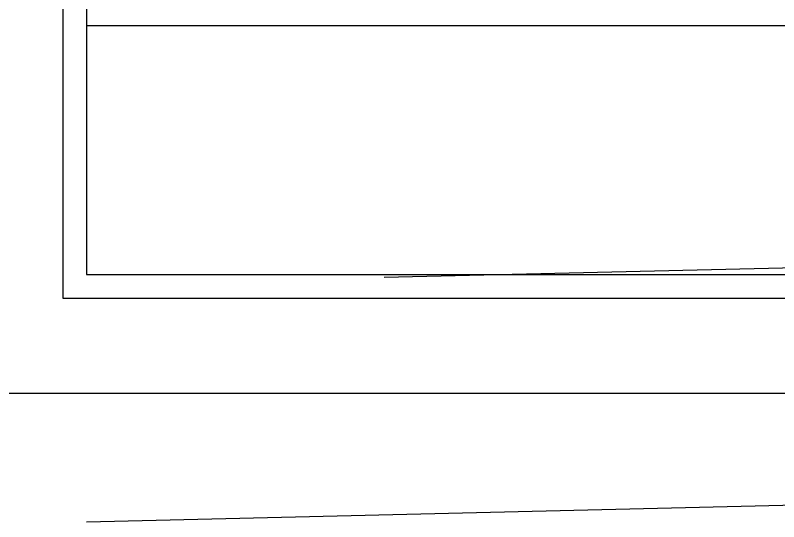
# Model space of a CAD drawing. Header units: millimetres. Extents: x 43168.9 to 43194.6, y -25545.1 to -25543.4.
# Drawn here: x 43171.2839 to 43171.4127, y -25544.9917 to -25544.9063 of the extents above; entities that cross this region are included whole.
import ezdxf

# ---------------------------------------------------------------- set-up
doc = ezdxf.new("R2010")
doc.units = ezdxf.units.MM
doc.header["$LTSCALE"] = 200
doc.linetypes.add('DASHDOT', pattern=[1, 0.5, -0.25, 0, -0.25])
for name, color, linetype in [('gor-2_sgh', 161, 'Continuous'), ('pafta_sgh', 11, 'Continuous'), ('yapi-yaklasma_sgh', 41, 'DASHDOT')]:
    doc.layers.add(name, color=color, linetype=linetype)

msp = doc.modelspace()

# ---------------------------------------------------------------- linework, layer by layer
at = {"layer": 'gor-2_sgh'}
msp.add_line((43171.34613, -25544.95044), (43172.43588, -25544.9245), dxfattribs=at)
at = {"layer": 'pafta_sgh'}
for p, q in [((43171.29188, -25543.526), (43171.29188, -25544.954)), ((43171.29588, -25543.53), (43171.29588, -25544.95)), ((43171.29588, -25544.908), (43172.43588, -25544.908)), ((43171.29588, -25544.95), (43172.43588, -25544.95)), ((43171.29188, -25544.954), (43172.43988, -25544.954)), ((43171.27588, -25544.97), (43172.45588, -25544.97))]:
    msp.add_line(p, q, dxfattribs=at)
at = {"layer": 'yapi-yaklasma_sgh', "color": 40}
msp.add_line((43171.29588, -25544.99165), (43171.46044, -25544.98773), dxfattribs=at)

doc.saveas('drawing.dxf')
